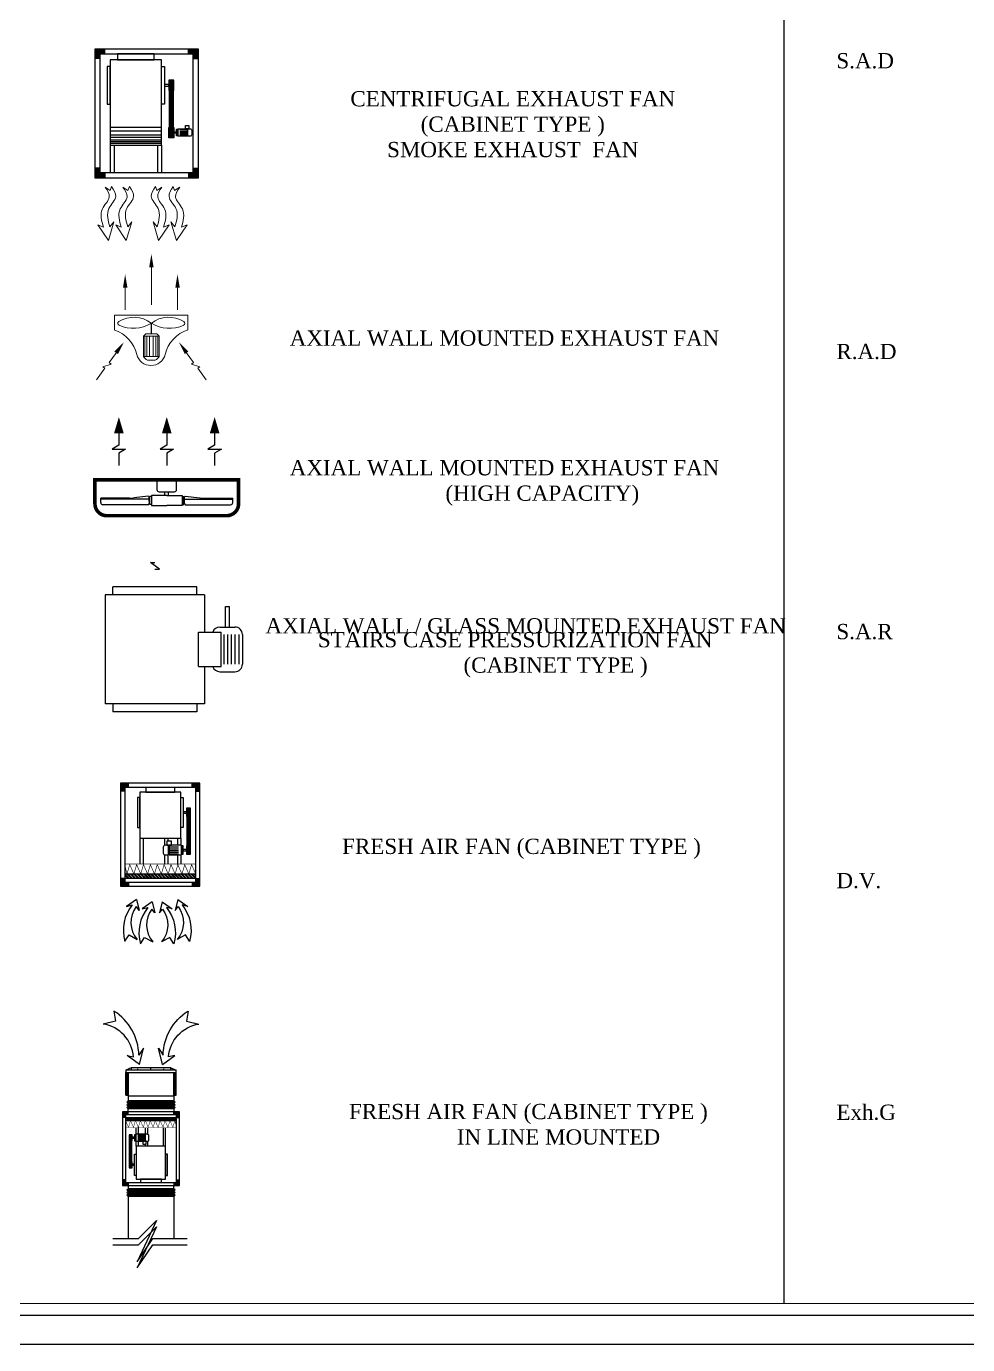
# Model space of a CAD drawing. Extents: x -706 to 2784, y 123 to 852.
# Drawn here: x -690 to -674.72, y 122.65 to 144.06 of the extents above; entities that cross this region are included whole.
import ezdxf

# ---------------------------------------------------------------- set-up
doc = ezdxf.new("R2010")
doc.units = 0
doc.header["$MEASUREMENT"] = 0
for name, color, linetype in [('01_AC-EQUIP', 206, 'Continuous'), ('02_AC-DIFF', 4, 'Continuous'), ('06_AC-FA.DUCT', 4, 'Continuous'), ('12-AC-FL.CONN.', 2, 'Continuous'), ('FATEXT', 3, 'Continuous'), ('fram', 252, 'Continuous'), ('M-ARR', 3, 'Continuous'), ('M-ARROW', 10, 'Continuous'), ('M-EQBMNT', 21, 'Continuous'), ('M-EQPT-VAV', 7, 'Continuous'), ('M-EXHDIFF', 4, 'Continuous'), ('WALL', 4, 'Continuous')]:
    doc.layers.add(name, color=color, linetype=linetype)
doc.layers.add('AC-TEXT', color=15, linetype='Continuous', lineweight=30)
doc.layers.add('exhaust grill', color=220, linetype='Continuous', lineweight=18)
doc.styles.add('AC', font='romans.shx', dxfattribs={"height": 0.2})

# ---------------------------------------------------------------- blocks, each defined once
blk = doc.blocks.new('VAB-36F17')
at = {"layer": 'M-ARROW', "color": 10, "linetype": 'Continuous'}
for p, q in [((-748, 507), (-808, 421)), ((-748, 463), (-748, 507)), ((-808, 421), (-808, 463))]:
    blk.add_line(p, q, dxfattribs=at)
for points in [[(-808, 463, 0, 0, 0), (-870, 463, 60.4, 0, 0), (-978, 463, 0, 0, 0)], [(960, 488, 0, 0, 0), (767, 488, 60.4, 0, 0), (660, 488, 0, 0, 0)], [(-678, 463, 0, 0, 0), (-748, 463, 45.1, 45.1, 0)]]:
    blk.add_lwpolyline(points, format="xyseb", dxfattribs=at)
at = {"layer": 'M-EXHDIFF', "color": 7, "linetype": 'Continuous'}
for p, q in [((-138, 1279), (138, 1279)), ((-208, 1069), (-208, 1209)), ((208, 1069), (208, 1209)), ((-508, 925), (-508, 0)), ((-508, 925), (-161, 925)), ((161, 925), (508, 925)), ((508, 925), (508, 0)), ((-508, 0), (508, 0))]:
    blk.add_line(p, q, dxfattribs=at)
at = {"layer": 'M-EXHDIFF'}
for p, q in [((-138, 1244), (138, 1244)), ((-138, 1209), (138, 1209)), ((-138, 1174), (138, 1174)), ((-138, 1139), (138, 1139)), ((-138, 1104), (138, 1104)), ((-508, 853), (-582, 853)), ((-582, 853), (-582, 72)), ((508, 853), (582, 853)), ((582, 853), (582, 72)), ((-508, 72), (-582, 72)), ((508, 72), (582, 72))]:
    blk.add_line(p, q, dxfattribs=at)
at = {"layer": 'M-EXHDIFF', "color": 1}
for p, q in [((-208, 1157), (-398, 1157)), ((-398, 1122), (-398, 1157)), ((-208, 1122), (-398, 1122)), ((-161, 870), (-161, 1081)), ((161, 1081), (-161, 1081)), ((161, 870), (161, 1081)), ((161, 870), (-161, 870))]:
    blk.add_line(p, q, dxfattribs=at)
at = {"layer": 'M-EXHDIFF', "color": 7, "linetype": 'Continuous'}
for centre, start, end in [((-138, 1209), 90, 180), ((138, 1209), 0, 90), ((-138, 1069), 180, 250.4134), ((138, 1069), 289.5866, 0)]:
    blk.add_arc(centre, 70, start, end, dxfattribs=at)
blk = doc.blocks.new('AXIAL FAN')
at = {"layer": '01_AC-EQUIP', "color": 1, "lineweight": 20}
for p, q in [((554, 1060), (554, 683)), ((321, 881), (321, 637)), ((785, 881), (785, 637)), ((228, 458), (228, 592)), ((228, 592), (878, 592)), ((878, 592), (878, 460)), ((505, 425), (484, 406)), ((484, 406), (622, 406)), ((484, 406), (484, 225)), ((496, 406), (496, 225)), ((505, 425), (601, 425)), ((514, 406), (514, 225)), ((537, 406), (537, 225)), ((569, 406), (569, 225)), ((593, 406), (593, 225)), ((601, 425), (622, 406)), ((610, 406), (610, 225)), ((622, 406), (622, 225)), ((267, 293), (178, 171)), ((839, 293), (928, 171)), ((141, 120), (68, 19)), ((197, 158), (123, 134)), ((123, 134), (141, 120)), ((178, 171), (197, 158)), ((484, 225), (622, 225)), ((518, 192), (588, 192)), ((928, 171), (909, 158)), ((909, 158), (984, 134)), ((984, 134), (965, 120)), ((965, 120), (1039, 19))]:
    blk.add_line(p, q, dxfattribs=at)
at = {"layer": '01_AC-EQUIP', "color": 1, "lineweight": 20, "const_width": 13.9}
blk.add_lwpolyline([(553, 425), (553, 519)], dxfattribs=at)
at = {"layer": '01_AC-EQUIP', "color": 1, "lineweight": 20}
for centre, radius, start, end in [((274, 518), 18.6, 122.6103, 246.5213), ((398, 325), 248, 51.4215, 122.6103), ((393, 791), 316, 246.5213, 300.5244), ((708, 325), 248, 57.3897, 128.5785), ((714, 791), 316, 239.4756, 293.4787), ((832, 518), 18.6, 293.4787, 57.3897), ((132, 172), 302, 13.604, 71.287), ((969, 172), 302, 107.5611, 166.396), ((550, 274), 129, 193.604, 346.396), ((553, 263), 78.7, 208.7619, 243.625), ((553, 263), 78.7, 296.375, 331.2381)]:
    blk.add_arc(centre, radius, start, end, dxfattribs=at)
for points in [[(534, 1016), (573, 1016), (554, 1133)], [(302, 836), (341, 836), (321, 953)], [(805, 836), (766, 836), (785, 953)], [(225, 269), (257, 246), (310, 352)], [(881, 269), (850, 246), (797, 352)]]:
    blk.add_solid(points, dxfattribs=at)
blk = doc.blocks.new('A$C628F660A')
at = {"layer": 'FATEXT', "color": 0, "linetype": 'Continuous'}
for p, q in [((-156, 39), (-53, 39)), ((-156, 16), (-53, 16)), ((-156, -5), (-53, -5)), ((-156, -27), (-53, -27)), ((-156, -44), (-53, -44))]:
    blk.add_line(p, q, dxfattribs=at)
blk.add_lwpolyline([(-211, -59), (-175, -59), (-175, 59), (-211, 59, 0.414214), (-236, 34), (-236, -34, 0.414214)], format="xyb", close=True, dxfattribs=at)
for points in [[(-192, 59), (-139, 59), (-139, 107), (-192, 107)], [(-165, -59), (-18, -59), (-18, 59), (-165, 59)], [(-18, -49), (0, -49), (0, 49), (-18, 49)]]:
    blk.add_lwpolyline(points, close=True, dxfattribs=at)
blk = doc.blocks.new('A$C00864F5B')
at = {"layer": '01_AC-EQUIP'}
for points in [[(-0.712, 2.066), (-0.541, 2.066), (-0.541, 1.974), (-0.62, 1.974), (-0.62, 1.893), (-0.712, 1.893)], [(1.092, 2.066), (0.921, 2.066), (0.921, 1.974), (1, 1.974), (1, 1.893), (1.092, 1.893)], [(-0.712, -0.196), (-0.541, -0.196), (-0.541, -0.104), (-0.62, -0.104), (-0.62, -0.022), (-0.712, -0.022)], [(1.092, -0.196), (0.921, -0.196), (0.921, -0.104), (1, -0.104), (1, -0.022), (1.092, -0.022)]]:
    blk.add_hatch(color=221, dxfattribs=at).paths.add_polyline_path(points)
at = {"layer": '01_AC-EQUIP', "color": 221}
for p, q in [((-0.62, 1.893), (-0.712, 1.893)), ((-0.541, 1.974), (-0.541, 2.066)), ((-0.449, 1.492), (-0.449, 1.974)), ((-0.379, 1.492), (-0.379, 1.974)), ((0.379, 1.492), (0.379, 1.974)), ((0.449, 1.492), (0.449, 1.974)), ((0.921, 1.974), (0.921, 2.066)), ((1, 1.893), (1.092, 1.893)), ((0.449, 1.462), (-0.449, 1.462)), ((0.449, 1.433), (-0.449, 1.433)), ((0.449, 1.404), (-0.449, 1.404)), ((0.449, 1.359), (-0.449, 1.359)), ((0.449, 1.314), (-0.449, 1.314)), ((0.449, 1.248), (-0.449, 1.248)), ((0.449, 1.181), (-0.449, 1.181)), ((0.587, 0.353), (0.587, 1.361)), ((0.61, 0.353), (0.61, 1.361)), ((0.632, 0.353), (0.632, 1.361)), ((0.656, 0.353), (0.656, 1.361)), ((0.953, 1.337), (0.735, 1.337)), ((-0.62, -0.022), (-0.712, -0.022)), ((-0.541, -0.104), (-0.541, -0.196)), ((0.921, -0.104), (0.921, -0.196)), ((1, -0.022), (1.092, -0.022))]:
    blk.add_line(p, q, dxfattribs=at)
for points in [[(1.092, 2.066), (-0.712, 2.066), (-0.712, -0.196), (1.092, -0.196)], [(1, 1.974), (-0.62, 1.974), (-0.62, -0.104), (1, -0.104)], [(0.449, 0), (-0.449, 0), (-0.449, 1.492), (0.449, 1.492)], [(0.714, 1.28), (0.667, 1.28), (0.667, 1.261), (0.714, 1.261)], [(-0.501, 0.774), (-0.449, 0.774), (-0.449, 0.114), (-0.501, 0.114)], [(0.501, 0.774), (0.449, 0.774), (0.449, 0.114), (0.501, 0.114)], [(0.501, 0.459), (0.578, 0.459), (0.578, 0.428), (0.501, 0.428)], [(-0.32, 0), (0.32, 0), (0.32, -0.104), (-0.32, -0.104)]]:
    blk.add_lwpolyline(points, close=True, dxfattribs=at)
for points in [[(0.658, 1.18), (0.667, 1.18), (0.667, 1.361), (0.578, 1.361), (0.578, 1.18), (0.589, 1.18)], [(0.612, 1.18), (0.635, 1.18)], [(0.656, 0.534), (0.667, 0.534), (0.667, 0.353), (0.578, 0.353), (0.578, 0.534), (0.587, 0.534)], [(0.61, 0.534), (0.632, 0.534)]]:
    blk.add_lwpolyline(points, dxfattribs=at)
at = {"layer": '06_AC-FA.DUCT', "lineweight": 0}
blk.add_line((0.558, 1.974), (1, 1.974), dxfattribs=at)
at = {"layer": '01_AC-EQUIP', "color": 221, "extrusion": (0, 0, -1), "xscale": -0.001131333628836, "yscale": 0.001131333628836, "zscale": -0.001131333628836, "rotation": 180}
blk.add_blockref('A$C628F660A', (-0.714, 1.27), dxfattribs=at)
blk = doc.blocks.new('A$C633B5F62')
at = {"layer": 'exhaust grill'}
for p, q in [((-0.594, -0.094), (-0.632, 0.011)), ((-0.132, -0.094), (-0.17, 0.011)), ((-0.462, 0), (-0.594, -0.094)), ((0, 0), (-0.132, -0.094)), ((-0.548, -1.388), (-0.693, -0.906)), ((-0.693, -0.906), (-0.589, -1.033)), ((-0.275, -0.981), (-0.548, -1.388)), ((-0.419, -1.044), (-0.275, -0.981)), ((-0.086, -1.388), (-0.231, -0.906)), ((-0.231, -0.906), (-0.126, -1.033)), ((0.188, -0.981), (-0.086, -1.388)), ((0.043, -1.044), (0.188, -0.981))]:
    blk.add_line(p, q, dxfattribs=at)
for points in [[(-0.632, 0.011), (-0.74, -0.243), (-0.562, -0.557), (-0.589, -1.033)], [(-0.462, 0), (-0.571, -0.254), (-0.392, -0.568), (-0.419, -1.044)], [(-0.17, 0.011), (-0.278, -0.243), (-0.099, -0.557), (-0.126, -1.033)], [(0, 0), (-0.108, -0.254), (0.07, -0.568), (0.043, -1.044)]]:
    blk.add_spline(points, degree=3, dxfattribs=at)
blk = doc.blocks.new('M-ARROW')
at = {"layer": 'M-ARR'}
for p, q in [((0, 269), (0, 168)), ((0, 168), (-56, 135)), ((-56, 135), (56, 135)), ((56, 135), (0, 101)), ((0, 101), (0, 0))]:
    blk.add_line(p, q, dxfattribs=at)
blk.add_lwpolyline([(0, 269, 80, 0, 0), (0, 404, 0, 0, 0)], format="xyseb", dxfattribs=at)
blk = doc.blocks.new('*U247')
at = {"layer": 'M-EQBMNT'}
for p, q in [((-41, 150), (-41, 109.1)), ((41, 109.1), (41, 150)), ((-275.5, 54.7), (-275.5, 73.1)), ((-191.4, 73.1), (-275.5, 73.1)), ((-191.4, 68.5), (-275.5, 68.5)), ((-155.7, 73.1), (-191.4, 73.1)), ((-74.6, 68.5), (-191.4, 68.5)), ((-76.5, 81.2), (-138.2, 74.1)), ((-71, 46.3), (-71, 80.7)), ((-64.1, 80.7), (-71, 80.7)), ((0, 84), (-64.1, 84)), ((-64.1, 84), (-64.1, 43)), ((-32.1, 100.2), (32.1, 100.2)), ((-7.6, 84), (-7.6, 100.2)), ((0, 84), (64.1, 84)), ((7.6, 84), (7.6, 100.2)), ((64.1, 84), (64.1, 43)), ((64.1, 80.7), (71, 80.7)), ((71, 46.3), (71, 80.7)), ((74.6, 68.5), (191.4, 68.5)), ((76.5, 81.2), (138.2, 74.1)), ((155.7, 73.1), (191.4, 73.1)), ((191.4, 73.1), (275.5, 73.1)), ((191.4, 68.5), (275.5, 68.5)), ((275.5, 54.7), (275.5, 73.1)), ((-76.5, 45.8), (-266.6, 45.8)), ((-64.1, 46.3), (-71, 46.3)), ((-64.1, 43), (0, 43)), ((64.1, 43), (0, 43)), ((64.1, 46.3), (71, 46.3)), ((76.5, 45.8), (266.6, 45.8))]:
    blk.add_line(p, q, dxfattribs=at)
at = {"layer": 'M-EQBMNT', "color": 195, "ltscale": 0.2, "const_width": 15}
blk.add_lwpolyline([(300, 150), (-300, 150), (-300, 50, 0.414214), (-250, 0), (250, 0, 0.414214), (300, 50)], format="xyb", close=True, dxfattribs=at)
at = {"layer": 'M-EQBMNT'}
for centre, radius, start, end in [((-155.7, 225.8), 152.7, 270, 276.583), ((-81.7, 73.9), 8.9, 322.4721, 54.8491), ((-97.8, 59.1), 25.1, 328.0841, 22.1726), ((-32.1, 109.1), 8.9, 180, 270), ((32.1, 109.1), 8.9, 270, 0), ((97.8, 59.1), 25.1, 157.8274, 211.9159), ((81.7, 73.9), 8.9, 125.1509, 217.5279), ((155.7, 225.8), 152.7, 263.417, 270), ((-266.6, 54.7), 8.9, 180, 270), ((266.6, 54.7), 8.9, 270, 0)]:
    blk.add_arc(centre, radius, start, end, dxfattribs=at)
at = {"xscale": 0.5, "yscale": 0.5, "zscale": 0.5}
for p in [(-200, 210.1), (0, 210.1), (200, 210.1)]:
    blk.add_blockref('M-ARROW', p, dxfattribs=at)
blk = doc.blocks.new('A$C1B8876D5')
at = {"layer": '01_AC-EQUIP'}
for points in [[(-1.245, 0), (-1.122, 0), (-1.122, -0.066), (-1.179, -0.066), (-1.179, -0.124), (-1.245, -0.124)], [(0, 0), (-0.122, 0), (-0.122, -0.066), (-0.066, -0.066), (-0.066, -0.124), (0, -0.124)], [(-1.245, -1.616), (-1.122, -1.616), (-1.122, -1.55), (-1.179, -1.55), (-1.179, -1.492), (-1.245, -1.492)], [(0, -1.616), (-0.122, -1.616), (-0.122, -1.55), (-0.066, -1.55), (-0.066, -1.492), (0, -1.492)]]:
    blk.add_hatch(color=160, dxfattribs=at).paths.add_polyline_path(points)
h = blk.add_hatch(dxfattribs=at)
h.set_pattern_fill('ANSI32', color=160, scale=0.1, angle=90, style=0)
h.set_pattern_definition([(135, (519.776946, -71.210636), (-0.0265165043, -0.0265165043), []), (135, (519.776946, -71.192958), (-0.0265165043, -0.0265165043), [])])
h.paths.add_polyline_path([(-0.066, -1.423), (-1.179, -1.423), (-1.179, -1.492), (-0.066, -1.492)])
at = {"layer": '01_AC-EQUIP', "color": 160}
for p, q in [((-1.179, -0.124), (-1.245, -0.124)), ((-1.122, -0.066), (-1.122, 0)), ((-0.122, -0.066), (-0.122, 0)), ((-0.066, -0.124), (0, -0.124)), ((-0.203, -0.392), (-0.203, -1.112)), ((-0.186, -0.392), (-0.186, -1.112)), ((-0.17, -0.392), (-0.17, -1.112)), ((-0.154, -0.392), (-0.154, -1.112)), ((-0.943, -0.861), (-0.943, -1.266)), ((-0.893, -0.861), (-0.893, -1.266)), ((-0.554, -0.861), (-0.554, -0.973)), ((-0.504, -0.861), (-0.504, -0.906)), ((-0.352, -0.861), (-0.352, -0.97)), ((-0.301, -0.861), (-0.301, -0.97)), ((-0.554, -1.122), (-0.554, -1.266)), ((-0.504, -1.124), (-0.504, -1.266)), ((-0.352, -1.124), (-0.352, -1.276)), ((-0.301, -1.124), (-0.301, -1.266)), ((-0.066, -1.423), (-1.179, -1.423)), ((-1.179, -1.492), (-1.245, -1.492)), ((-0.066, -1.492), (-1.179, -1.492)), ((-1.122, -1.55), (-1.122, -1.616)), ((-0.122, -1.55), (-0.122, -1.616)), ((-0.066, -1.492), (0, -1.492))]:
    blk.add_line(p, q, dxfattribs=at)
for points in [[(-1.245, 0), (-1.245, -1.616), (0, -1.616), (0, 0)], [(-1.179, -0.066), (-1.179, -1.55), (-0.066, -1.55), (-0.066, -0.066)], [(-0.943, -0.861), (-0.301, -0.861), (-0.301, -0.14), (-0.943, -0.14)], [(-0.851, -0.14), (-0.394, -0.14), (-0.394, -0.066), (-0.851, -0.066)], [(-0.98, -0.692), (-0.943, -0.692), (-0.943, -0.221), (-0.98, -0.221)], [(-0.264, -0.692), (-0.301, -0.692), (-0.301, -0.221), (-0.264, -0.221)], [(-0.264, -0.468), (-0.209, -0.468), (-0.209, -0.446), (-0.264, -0.446)], [(-0.264, -1.058), (-0.209, -1.058), (-0.209, -1.036), (-0.264, -1.036)]]:
    blk.add_lwpolyline(points, close=True, dxfattribs=at)
for points in [[(-0.154, -0.521), (-0.146, -0.521), (-0.146, -0.392), (-0.209, -0.392), (-0.209, -0.521), (-0.203, -0.521)], [(-0.186, -0.521), (-0.17, -0.521)], [(-0.203, -0.983), (-0.209, -0.983), (-0.209, -1.112), (-0.146, -1.112), (-0.146, -0.983), (-0.154, -0.983)], [(-0.17, -0.983), (-0.186, -0.983)]]:
    blk.add_lwpolyline(points, dxfattribs=at)
at = {"layer": '01_AC-EQUIP', "color": 160, "const_width": 0.01}
for points in [[(-0.066, -1.266), (-1.179, -1.266)], [(-1.145, -1.423), (-1.179, -1.276), (-1.179, -1.276)], [(-0.066, -1.423), (-1.179, -1.423)], [(-1.037, -1.423), (-1.101, -1.276), (-1.145, -1.423)], [(-0.929, -1.423), (-0.993, -1.276), (-1.037, -1.423)], [(-0.821, -1.423), (-0.886, -1.276), (-0.929, -1.423)], [(-0.713, -1.423), (-0.778, -1.276), (-0.821, -1.423)], [(-0.605, -1.423), (-0.67, -1.276), (-0.713, -1.423)], [(-0.497, -1.423), (-0.562, -1.276), (-0.605, -1.423)], [(-0.389, -1.423), (-0.454, -1.276), (-0.497, -1.423)], [(-0.282, -1.423), (-0.346, -1.276), (-0.389, -1.423)], [(-0.174, -1.423), (-0.238, -1.276), (-0.282, -1.423)], [(-0.066, -1.423), (-0.13, -1.276), (-0.174, -1.423)]]:
    blk.add_lwpolyline(points, dxfattribs=at)
at = {"layer": '01_AC-EQUIP', "color": 160, "xscale": 0.001315122524943, "yscale": 0.001315122524943, "zscale": 0.001315122524943}
blk.add_blockref('A$C628F660A', (-0.264, -1.047), dxfattribs=at)
blk = doc.blocks.new('A$C60D03859')
at = {"layer": '06_AC-FA.DUCT'}
for p, q in [((-0.156, 0.306), (-0.242, -0.048)), ((-0.156, 0.306), (0.115, 0.11)), ((-0.242, -0.048), (-0.143, 0.1)), ((0.115, 0.11), (-0.022, 0.142)), ((0.369, -0.64), (0.64, -0.578)), ((0.403, -0.862), (0.369, -0.64))]:
    blk.add_line(p, q, dxfattribs=at)
for centre, radius, start, end in [((1.032, 0.131), 1.176, 181.521, 237.6803), ((0.755, 0.192), 0.779, 183.7141, 261.5016)]:
    blk.add_arc(centre, radius, start, end, dxfattribs=at)
blk = doc.blocks.new('A$C62077934')
at = {"layer": '02_AC-DIFF'}
h = blk.add_hatch(dxfattribs=at)
h.set_pattern_fill('ANSI32', color=2, scale=0.001, angle=270, style=0)
h.set_pattern_definition([(315, (-17237.204231, -1596.675655), (-0.006735192091, -0.006735192091), []), (315, (-17237.199741, -1596.675655), (-0.006735192091, -0.006735192091), [])])
h.paths.add_polyline_path([(0.025, -0.25), (0, -0.25), (0, 0), (0.025, 0)])
h = blk.add_hatch(dxfattribs=at)
h.set_pattern_fill('ANSI32', color=2, scale=0.001, angle=270, style=0)
h.set_pattern_definition([(315, (-17236.004231, -1596.675655), (-0.006735192091, -0.006735192091), []), (315, (-17235.999741, -1596.675655), (-0.006735192091, -0.006735192091), [])])
h.paths.add_polyline_path([(-0.525, -0.25), (-0.5, -0.25), (-0.5, 0), (-0.525, 0)])
at = {"layer": '02_AC-DIFF', "color": 2}
for p, q in [((0, 0), (0, -0.25)), ((0.025, 0), (0, 0)), ((0.025, 0), (0.025, -0.25)), ((-0.525, 0), (-0.525, -0.25)), ((-0.5, 0), (-0.525, 0)), ((-0.5, 0), (-0.5, -0.25))]:
    blk.add_line(p, q, dxfattribs=at)
at = {"layer": '02_AC-DIFF'}
for p, q in [((0.025, -0.25), (-0.525, -0.25)), ((-0.525, -0.25), (-0.525, -0.275)), ((-0.5, -0.25), (-0.525, -0.25)), ((-0.525, -0.275), (0.025, -0.275)), ((-0.467, -0.3), (-0.525, -0.275)), ((-0.467, -0.275), (-0.467, -0.3)), ((-0.392, -0.275), (-0.392, -0.29)), ((-0.25, -0.275), (-0.25, -0.3)), ((-0.108, -0.275), (-0.108, -0.29)), ((-0.033, -0.3), (0.025, -0.275)), ((-0.033, -0.3), (-0.033, -0.275)), ((0.025, -0.275), (0.025, -0.25)), ((-0.467, -0.3), (-0.033, -0.3))]:
    blk.add_line(p, q, dxfattribs=at)

msp = doc.modelspace()

# ---------------------------------------------------------------- linework, layer by layer
at = {"layer": '06_AC-FA.DUCT', "ltscale": 0.01}
for p, q in [((-688.352, 127.072), (-688.352, 126.687)), ((-687.609, 127.072), (-687.609, 126.687)), ((-688.352, 126.687), (-688.352, 126.611)), ((-687.609, 126.687), (-688.352, 126.687)), ((-687.609, 126.687), (-687.609, 126.611)), ((-688.352, 126.433), (-688.352, 126.482)), ((-688.352, 125.234), (-688.352, 125.185)), ((-688.352, 125.057), (-688.352, 124.374)), ((-687.609, 125.057), (-687.609, 124.374)), ((-687.89, 124.667), (-688.203, 123.997)), ((-687.89, 124.568), (-688.203, 123.898)), ((-688.181, 124.374), (-687.89, 124.667)), ((-688.181, 124.274), (-687.89, 124.568)), ((-688.599, 124.374), (-688.181, 124.374)), ((-688.203, 123.997), (-687.95, 124.374)), ((-687.95, 124.374), (-687.39, 124.374)), ((-688.599, 124.274), (-688.181, 124.274)), ((-688.203, 123.898), (-687.95, 124.274)), ((-687.95, 124.274), (-687.39, 124.274))]:
    msp.add_line(p, q, dxfattribs=at)
at = {"layer": '06_AC-FA.DUCT'}
for p, q in [((-687.609, 126.482), (-687.609, 126.433)), ((-687.609, 125.185), (-687.609, 125.234))]:
    msp.add_line(p, q, dxfattribs=at)
at = {"layer": '12-AC-FL.CONN.', "color": 2, "linetype": 'Continuous'}
for p, q in [((-688.373, 126.589), (-688.352, 126.611)), ((-688.373, 126.589), (-688.352, 126.568)), ((-688.373, 126.546), (-688.352, 126.568)), ((-688.373, 126.546), (-688.352, 126.525)), ((-688.373, 126.504), (-688.352, 126.525)), ((-688.373, 126.504), (-688.352, 126.482)), ((-687.609, 126.611), (-688.352, 126.611)), ((-687.588, 126.589), (-688.352, 126.589)), ((-687.609, 126.568), (-688.352, 126.568)), ((-687.588, 126.546), (-688.352, 126.546)), ((-687.609, 126.525), (-688.352, 126.525)), ((-687.588, 126.504), (-688.352, 126.504)), ((-687.588, 126.589), (-687.609, 126.611)), ((-687.588, 126.589), (-687.609, 126.568)), ((-687.588, 126.546), (-687.609, 126.568)), ((-687.588, 126.546), (-687.609, 126.525)), ((-687.588, 126.504), (-687.609, 126.525)), ((-687.588, 126.504), (-687.609, 126.482)), ((-687.609, 126.482), (-688.352, 126.482)), ((-688.373, 125.164), (-688.352, 125.185)), ((-688.373, 125.164), (-688.352, 125.142)), ((-688.373, 125.121), (-688.352, 125.142)), ((-688.373, 125.121), (-688.352, 125.099)), ((-688.373, 125.078), (-688.352, 125.099)), ((-688.373, 125.078), (-688.352, 125.057)), ((-687.609, 125.185), (-688.352, 125.185)), ((-687.588, 125.164), (-688.352, 125.164)), ((-687.609, 125.142), (-688.352, 125.142)), ((-687.588, 125.121), (-688.352, 125.121)), ((-687.609, 125.099), (-688.352, 125.099)), ((-687.588, 125.078), (-688.352, 125.078)), ((-687.609, 125.057), (-688.352, 125.057)), ((-687.588, 125.164), (-687.609, 125.185)), ((-687.588, 125.164), (-687.609, 125.142)), ((-687.588, 125.121), (-687.609, 125.142)), ((-687.588, 125.121), (-687.609, 125.099)), ((-687.588, 125.078), (-687.609, 125.099)), ((-687.588, 125.078), (-687.609, 125.057))]:
    msp.add_line(p, q, dxfattribs=at)
at = {"layer": 'fram'}
msp.add_line((-705.936, 123.13), (-641.89, 123.13), dxfattribs=at)
for points in [[(-706.413, 160.653), (-641.413, 160.653), (-641.413, 122.653), (-706.413, 122.653)], [(-649.467, 160.176), (-705.936, 160.176), (-705.936, 123.13), (-649.467, 123.13)]]:
    msp.add_lwpolyline(points, close=True, dxfattribs=at)
at = {"layer": 'WALL', "linetype": 'Continuous'}
msp.add_line((-677.702, 159.984), (-677.702, 123.322), dxfattribs=at)
msp.add_lwpolyline([(-649.659, 159.984, 0.0192, 0.0192, 0), (-705.744, 159.984, 0.0192, 0.0192, 0), (-705.744, 123.322, 0.0192, 0.0192, 0), (-649.659, 123.322, 0.0192, 0.0192, 0)], format="xyseb", close=True, dxfattribs=at)
msp.add_lwpolyline([(-649.659, 159.984, 0.0192, 0.0192, 0), (-705.744, 159.984, 0.0192, 0.0192, 0), (-705.744, 123.322, 0.0192, 0.0192, 0), (-649.659, 123.322, 0.0192, 0.0192, 0)], format="xyseb", close=True, dxfattribs=at)

# ---------------------------------------------------------------- block references
at = {"layer": '01_AC-EQUIP', "lineweight": 0, "xscale": -0.928124999999909, "yscale": 0.9281250000000227, "zscale": 0.9281250000000001, "rotation": 180}
msp.add_blockref('A$C00864F5B', (-688.228, 143.511), dxfattribs=at)
at = {"layer": '01_AC-EQUIP'}
for name, p, xscale, yscale, zscale in [('AXIAL FAN', (-688.988, 138.284), 0.001832043340641576, 0.001832043340641576, 0.00183204334065123), ('A$C1B8876D5', (-687.186, 131.766), 1.034549999949263, 1.034549999949263, 1.034549999949284)]:
    msp.add_blockref(name, p, dxfattribs=dict(at, xscale=xscale, yscale=yscale, zscale=zscale))
at = {"layer": '01_AC-EQUIP', "xscale": 0.7425000000001774, "yscale": 0.7425000000000068, "zscale": 0.7424999999999999, "rotation": 180}
msp.add_blockref('A$C1B8876D5', (-688.442, 125.234), dxfattribs=at)
at = {"layer": '06_AC-FA.DUCT', "xscale": 1.485000000000014, "yscale": 1.485000000000014, "zscale": 1.485, "rotation": 180}
msp.add_blockref('A$C62077934', (-688.352, 126.701), dxfattribs=at)
at = {"layer": 'exhaust grill', "color": 4}
for p, xscale, yscale, zscale in [((-688.726, 141.447), -0.6264843750001319, 0.6264843750000182, 0.626484375), ((-687.513, 141.447), 0.6264843750000182, 0.6264843749999613, 0.6264843749999717)]:
    msp.add_blockref('A$C633B5F62', p, dxfattribs=dict(at, xscale=xscale, yscale=yscale, zscale=zscale))
at = {"layer": 'exhaust grill'}
for p, xscale, yscale, zscale, rotation in [((-688.26, 129.699), 0.5444999999999923, 0.5444999999999709, 0.5444999999999995, 318.9453801276789), ((-688.006, 129.659), 0.5444999999999923, 0.5444999999999709, 0.5444999999999995, 318.9453801276789), ((-687.753, 129.659), -0.5445000000001639, 0.5444999999999709, 0.5445, 41.05461987230537), ((-687.499, 129.699), -0.5445000000001639, 0.5444999999999709, 0.5445, 41.05461987230537), ((-688.283, 127.429), 0.7425000000001774, 0.7425000000000068, 0.7424999999999999, 180), ((-687.677, 127.429), -0.7425000000000637, 0.7425000000000068, 0.7424999999999999, 180)]:
    msp.add_blockref('A$C60D03859', p, dxfattribs=dict(at, xscale=xscale, yscale=yscale, zscale=zscale, rotation=rotation))
at = {"layer": 'M-EQBMNT', "xscale": 0.003887999999960812, "yscale": 0.003888000000074499, "zscale": 0.003888}
msp.add_blockref('*U247', (-687.724, 136.111), dxfattribs=at)
at = {"layer": 'M-EQPT-VAV', "xscale": 0.001742269864394075, "yscale": 0.001742269864394075, "zscale": 0.00174226986437139, "rotation": 270}
msp.add_blockref('VAB-36F17', (-688.723, 133.941), dxfattribs=at)

# ---------------------------------------------------------------- texts
at = {"layer": 'AC-TEXT', "color": 7, "linetype": 'Continuous', "char_height": 0.14901, "style": 'AC'}
for s, insert, width, attachment_point in [('{\\fTimes New Roman|b0|i0|c0|p18;\\H1.661x;S.A.D}', (-676.847, 143.369), 3.23928, 7), ('{\\fTimes New Roman|b0|i0|c0|p18;\\H1.661x;CENTRIFUGAL EXHAUST FAN \\P(CABINET TYPE )\\PSMOKE EXHAUST  FAN }', (-682.104, 141.928), 5.28359, 8), ('{\\fTimes New Roman|b0|i0|c0|p18;\\H1.661x;AXIAL WALL MOUNTED EXHAUST FAN}', (-685.727, 138.865), 8.31931, 7), ('{\\fTimes New Roman|b0|i0|c0|p18;\\H1.661x;R.A.D}', (-676.847, 138.648), 3.23928, 7), ('{\\fTimes New Roman|b0|i0|c0|p18;\\H1.661x;AXIAL WALL MOUNTED EXHAUST FAN\\P\\pi2.53;(HIGH CAPACITY) }', (-685.727, 136.273), 8.31931, 7), ('{\\fTimes New Roman|b0|i0|c0|p18;\\H1.661x;AXIAL WALL / GLASS MOUNTED EXHAUST FAN }', (-686.121, 134.194), 8.31931, 7), ('{\\fTimes New Roman|b0|i0|c0|p18;\\H1.661x;STAIRS CASE PRESSURIZATION FAN\\P\\pi2.272; (CABINET TYPE )\\P\\pi5.503; }', (-685.269, 133.069), 8.31931, 7), ('{\\fTimes New Roman|b0|i0|c0|p18;\\H1.661x;S.A.R}', (-676.847, 134.101), 3.23928, 7), ('{\\fTimes New Roman|b0|i0|c0|p18;\\H1.661x;FRESH AIR FAN (CABINET TYPE )\\P\\pi5.21; }', (-684.875, 130.126), 8.31931, 7), ('{\\fTimes New Roman|b0|i0|c0|p18;\\H1.661x;D.V.}', (-676.847, 130.058), 3.23928, 7), ('{\\fTimes New Roman|b0|i0|c0|p18;\\H1.661x;FRESH AIR FAN (CABINET TYPE )\\P\\pi1.751;IN LINE MOUNTED\\P\\pi5.21; }', (-684.763, 125.485), 8.31931, 7), ('{\\fTimes New Roman|b0|i0|c0|p18;\\H1.661x;Exh.G}', (-676.847, 126.297), 3.23928, 7)]:
    msp.add_mtext(s, dxfattribs=dict(at, insert=insert, width=width, attachment_point=attachment_point))

doc.saveas('drawing.dxf')
